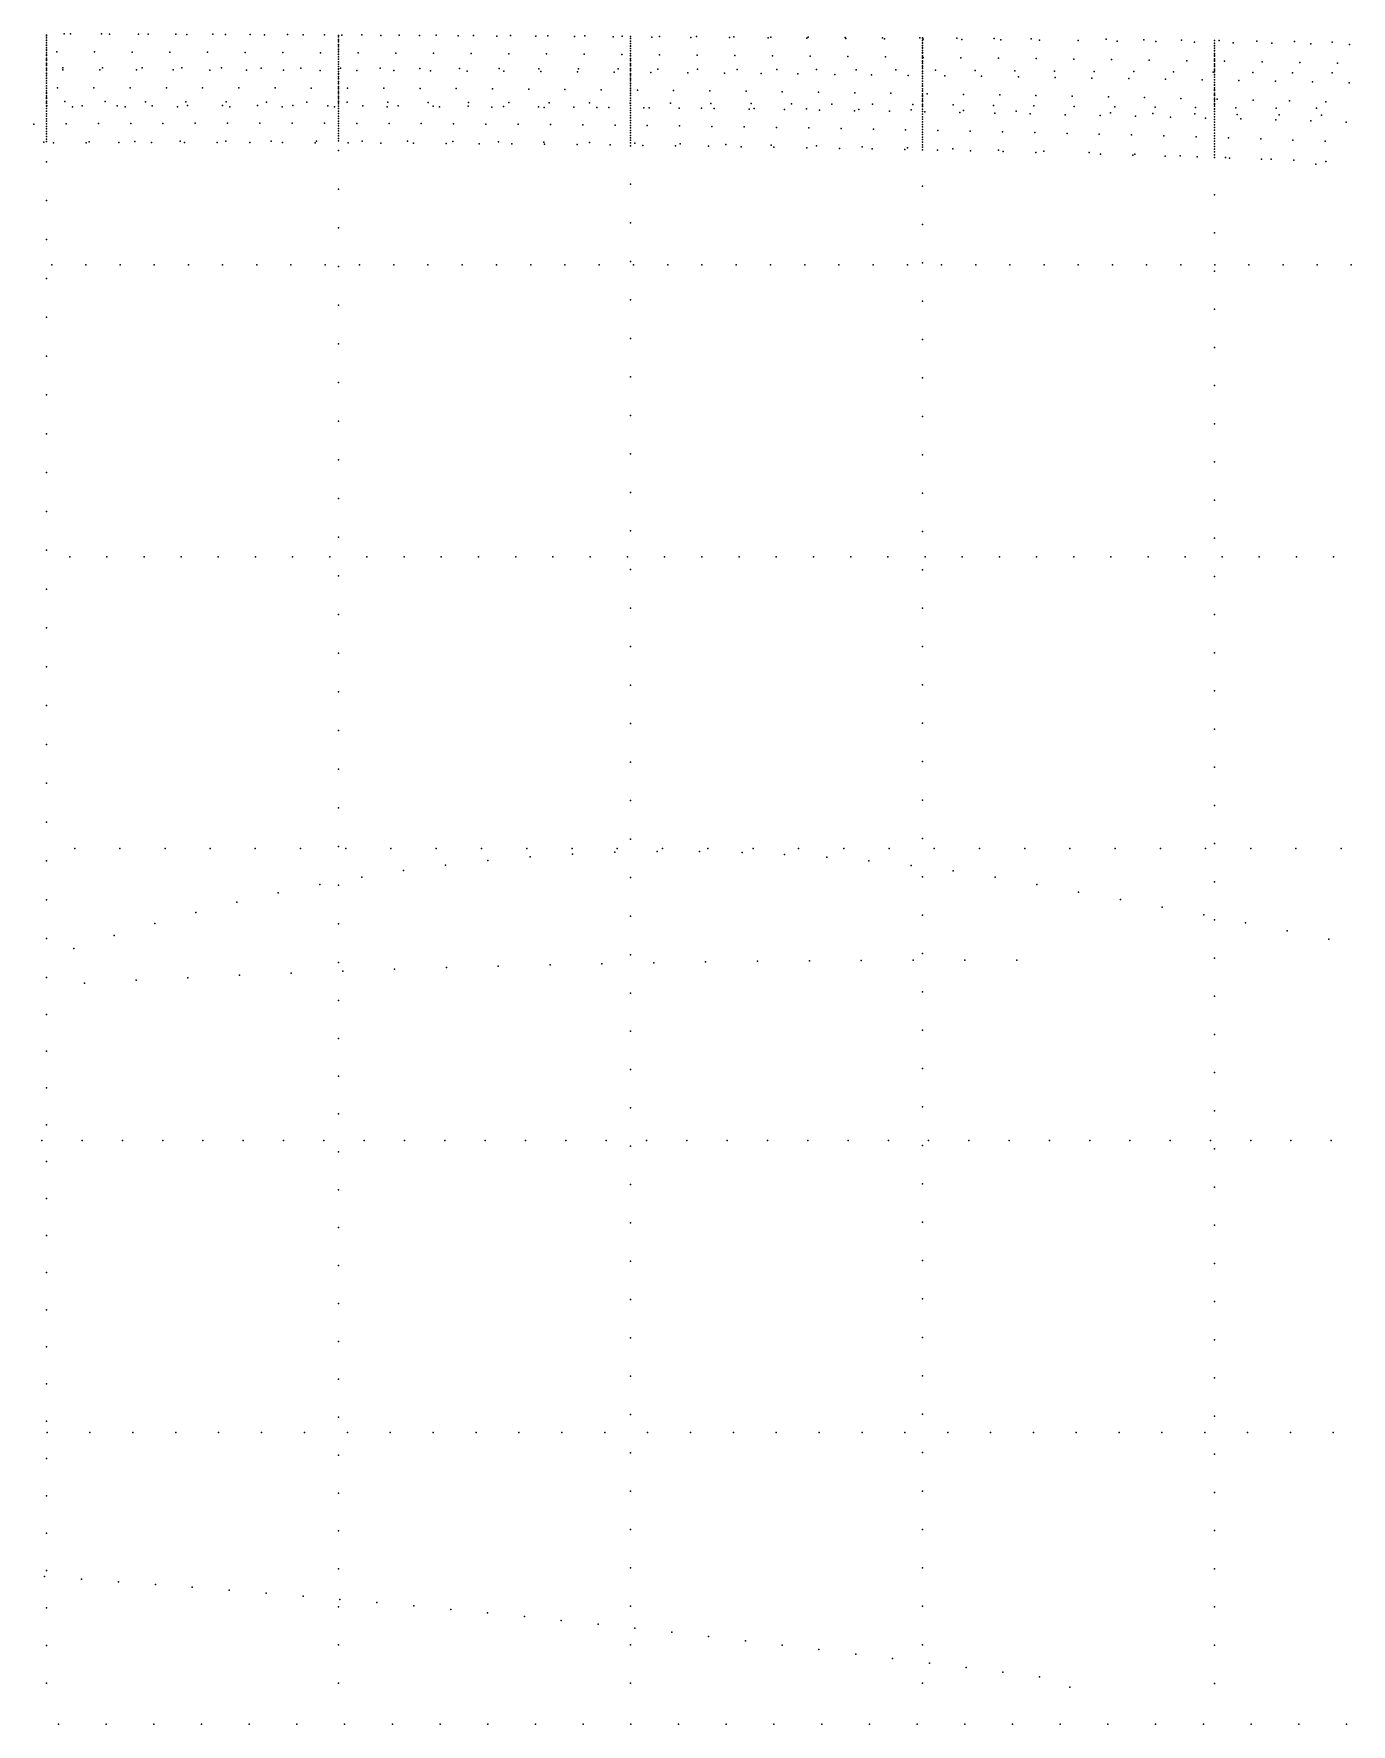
# Model space of a CAD drawing. Extents: x -786 to 17262, y 0 to 2897.
# Drawn here: x 5978 to 8234, y 0 to 2896 of the extents above; entities that cross this region are included whole.
import ezdxf

# ---------------------------------------------------------------- set-up
doc = ezdxf.new("R2010")
doc.units = 0
doc.header["$MEASUREMENT"] = 0
for name, color, linetype in [('point bat1', 161, 'Continuous'), ('point ship1', 10, 'Continuous'), ('point shp100', 80, 'Continuous'), ('point wl1', 241, 'Continuous')]:
    doc.layers.add(name, color=color, linetype=linetype)

msp = doc.modelspace()

# ---------------------------------------------------------------- linework, layer by layer
at = {"layer": 'point bat1', "linetype": 'ByBlock'}
for p in [(6008.8, 2500, 905.3), (6067.2, 2500, 900.3), (6125.7, 2500, 895.7), (6184.2, 2500, 891.4), (6242.8, 2500, 887.4), (6301.3, 2500, 883.8), (6359.9, 2500, 880.5), (6418.5, 2500, 877.5), (6477.1, 2500, 874.9), (6535.7, 2500, 872.5), (6594.4, 2500, 870.6), (6653, 2500, 868.9), (6711.7, 2500, 867.5), (6770.3, 2500, 866.5), (6829, 2500, 865.8), (6887.7, 2500, 865.5), (6946.4, 2500, 865.4), (7005, 2500, 865.7), (7063.7, 2500, 866.3), (7122.4, 2500, 867.2), (7181, 2500, 868.5), (7239.7, 2500, 870), (7298.3, 2500, 871.8), (7356.9, 2500, 874), (7415.6, 2500, 876.4), (7474.2, 2500, 879.1), (7532.8, 2500, 882.2), (7591.3, 2500, 885.5), (7649.9, 2500, 889.1), (7708.4, 2500, 893.1), (7766.9, 2500, 897.4), (7825.4, 2500, 902.2), (7883.9, 2500, 907.1), (7942.3, 2500, 912.3), (8000.8, 2500, 917.7), (8059.2, 2500, 923.3), (8117.5, 2500, 929), (8175.9, 2500, 935), (8234.3, 2500, 941.2), (6039.8, 2000, 731.1), (6103.3, 2000, 725.1), (6166.8, 2000, 719.5), (6230.3, 2000, 714.3), (6293.9, 2000, 709.5), (6357.5, 2000, 705.1), (6421.2, 2000, 701.2), (6484.8, 2000, 697.6), (6548.5, 2000, 694.5), (6612.2, 2000, 691.7), (6675.9, 2000, 689.4), (6739.7, 2000, 687.5), (6803.4, 2000, 686), (6867.2, 2000, 684.9), (6930.9, 2000, 684.2), (6994.7, 2000, 683.9), (7058.4, 2000, 684), (7122.2, 2000, 684.6), (7185.9, 2000, 685.5), (7249.7, 2000, 686.9), (7313.4, 2000, 688.6), (7377.1, 2000, 690.8), (7440.9, 2000, 693.3), (7504.5, 2000, 696.2), (7568.2, 2000, 699.6), (7631.9, 2000, 703.3), (7695.5, 2000, 707.5), (7759.1, 2000, 711.9), (7822.7, 2000, 716.6), (7886.3, 2000, 721.5), (7949.8, 2000, 726.5), (8013.4, 2000, 731.7), (8076.9, 2000, 737.2), (8140.4, 2000, 742.8), (8203.9, 2000, 748.6), (6048.4, 1500, 558.5), (6125.6, 1500, 550.4), (6202.8, 1500, 542.9), (6280.1, 1500, 536), (6357.4, 1500, 529.7), (6434.8, 1500, 524.1), (6512.2, 1500, 519), (6589.7, 1500, 514.6), (6667.2, 1500, 510.9), (6744.7, 1500, 507.8), (6822.2, 1500, 505.3), (6899.8, 1500, 503.5), (6977.4, 1500, 502.3), (7055, 1500, 501.8), (7132.5, 1500, 502), (7210.1, 1500, 502.8), (7287.7, 1500, 504.2), (7365.3, 1500, 506.4), (7442.8, 1500, 509.1), (7520.3, 1500, 512.6), (7597.8, 1500, 516.6), (7675.2, 1500, 521.4), (7752.6, 1500, 526.7), (7830, 1500, 531.8), (7907.5, 1500, 537.1), (7984.8, 1500, 542.6), (8062.2, 1500, 548.3), (8139.6, 1500, 554.2), (8216.9, 1500, 560.4), (5992, 1000, 351.8), (6060.9, 1000, 346.9), (6129.9, 1000, 342.4), (6198.8, 1000, 338.2), (6267.8, 1000, 334.4), (6336.8, 1000, 330.9), (6405.8, 1000, 327.8), (6474.8, 1000, 325), (6543.8, 1000, 322.6), (6612.9, 1000, 320.5), (6681.9, 1000, 318.8), (6751, 1000, 317.3), (6820.1, 1000, 316.3), (6889.1, 1000, 315.6), (6958.2, 1000, 315.3), (7027.3, 1000, 315.5), (7096.4, 1000, 316), (7165.4, 1000, 316.9), (7234.5, 1000, 318.1), (7303.5, 1000, 319.8), (7372.6, 1000, 322), (7441.6, 1000, 324.6), (7510.6, 1000, 327.6), (7579.6, 1000, 331.1), (7648.6, 1000, 335.1), (7717.5, 1000, 339.6), (7786.4, 1000, 343.9), (7855.4, 1000, 348), (7924.3, 1000, 352.2), (7993.3, 1000, 356.5), (8062.2, 1000, 360.9), (8131.1, 1000, 365.4), (8200.1, 1000, 370), (6000.7, 500, 113.4), (6074.2, 500, 113.8), (6147.7, 500, 114.2), (6221.2, 500, 114.6), (6294.6, 500, 115.2), (6368.1, 500, 115.9), (6441.6, 500, 116.6), (6515.1, 500, 117.4), (6588.5, 500, 118.3), (6662, 500, 119.4), (6735.5, 500, 120.6), (6808.9, 500, 122), (6882.4, 500, 123.6), (6955.8, 500, 125.3), (7029.3, 500, 127.1), (7102.7, 500, 129.1), (7176.2, 500, 131.3), (7249.6, 500, 133.7), (7323, 500, 136.4), (7396.5, 500, 139.4), (7469.9, 500, 142.6), (7543.3, 500, 146), (7616.6, 500, 149.7), (7690, 500, 153.7), (7763.4, 500, 157.7), (7836.8, 500, 161.5), (7910.1, 500, 165.3), (7983.5, 500, 169.2), (8056.9, 500, 173.1), (8130.2, 500, 177.1), (8203.6, 500, 181.1), (6020.1, 0, -77.9), (6101.8, 0, -74.3), (6183.5, 0, -70.6), (6265.2, 0, -66.9), (6346.9, 0, -63.2), (6428.6, 0, -59.5), (6510.4, 0, -55.9), (6592.1, 0, -52.2), (6673.8, 0, -48.5), (6755.5, 0, -44.8), (6837.2, 0, -41.1), (6918.9, 0, -37.4), (7000.6, 0, -33.8), (7082.3, 0, -30.1), (7164, 0, -26.4), (7245.7, 0, -22.7), (7327.5, 0, -19), (7409.2, 0, -15.4), (7490.9, 0, -11.7), (7572.6, 0, -8), (7654.3, 0, -4.3), (7736, 0, -0.6), (7817.7, 0, 3.1), (7899.4, 0, 6.7), (7981.1, 0, 10.4), (8062.8, 0, 14.1), (8144.6, 0, 17.8), (8226.3, 0, 21.5)]:
    msp.add_point(p, dxfattribs=at)
at = {"layer": 'point ship1', "linetype": 'ByBlock'}
for p in [(6030, 2895.9, 4003.2), (6093.8, 2895.7, 4004), (6157.5, 2895.5, 4004.7), (6221.2, 2895.3, 4005.5), (6284.9, 2895.1, 4006.4), (6348.6, 2894.9, 4007.3), (6412.3, 2894.6, 4008.2), (6476, 2894.4, 4009.2), (6539.8, 2894.1, 4010.3), (6603.5, 2893.8, 4011.5), (6667.2, 2893.5, 4012.6), (6730.9, 2893.2, 4013.9), (6794.6, 2892.9, 4015.2), (6858.3, 2892.6, 4016.5), (6922, 2892.2, 4017.9), (6985.7, 2891.9, 4019.5), (7049.4, 2891.5, 4021), (7113.1, 2891.2, 4022.6), (7176.8, 2890.8, 4024.3), (7240.5, 2890.4, 4026.1), (7304.2, 2890.1, 4027.8), (7367.9, 2889.7, 4029.7), (7431.6, 2889.3, 4031.7), (7495.3, 2888.9, 4033.8), (7559, 2888.5, 4035.8), (7622.6, 2888, 4038.1), (7686.3, 2887.6, 4040.3), (7814.5, 2886.5, 4044.9), (7879.1, 2885.8, 4047.2), (7943.6, 2885.1, 4049.6), (8008.1, 2884.3, 4052), (8072.6, 2883.5, 4054.5), (8137.1, 2882.7, 4056.9), (8201.7, 2881.8, 4059.5), (6044.5, 2770.7, 5077.4), (6134.3, 2770.9, 5074.3), (6224, 2771, 5071.8), (6313.8, 2771.1, 5069.7), (6403.5, 2771.1, 5068.3), (6493.3, 2771, 5067.2), (6583.1, 2770.8, 5066.6), (6672.9, 2770.6, 5066.4), (6762.7, 2770.3, 5066.5), (6852.4, 2769.9, 5067), (6942.2, 2769.5, 5067.8), (7032, 2769.1, 5068.8), (7121.8, 2768.6, 5070.1), (7211.5, 2768, 5071.6), (7301.3, 2767.3, 5073.3), (7391, 2766.5, 5075.2), (7480.8, 2765.6, 5077.3), (7570.5, 2764.6, 5079.5), (7660.3, 2763.2, 5081.8), (7822.2, 2760.3, 5086.5), (7894.4, 2759.5, 5088.9), (7966.6, 2758.7, 5091.2), (8038.8, 2757.9, 5093.7), (8111.1, 2757.3, 5096.2), (8183.3, 2756.7, 5098.8), (6012, 2709.2, 976.4), (6067.9, 2709.4, 972.1), (6123.9, 2709.5, 968), (6179.9, 2709.6, 964.1), (6235.9, 2709.6, 960.6), (6291.9, 2709.6, 957.3), (6348, 2709.6, 954.4), (6404, 2709.5, 951.7), (6460.1, 2709.3, 949.2), (6516.2, 2709.1, 947.1), (6572.2, 2708.8, 945.2), (6628.3, 2708.5, 943.6), (6684.5, 2708.1, 942.3), (6740.6, 2707.7, 941.2), (6796.7, 2707.2, 940.5), (6852.8, 2706.7, 939.9), (6908.9, 2706.1, 939.8), (6965, 2705.5, 939.7), (7021.1, 2704.8, 940.1), (7077.3, 2704.1, 940.6), (7133.4, 2703.3, 941.4), (7189.5, 2702.5, 942.5), (7245.6, 2701.6, 943.7), (7301.7, 2700.7, 945.4), (7357.7, 2699.7, 947.2), (7413.8, 2698.7, 949.3), (7469.9, 2697.6, 951.6), (7525.9, 2696.5, 954.2), (7582, 2695.3, 957), (7638, 2694.1, 960), (7694, 2692.8, 963.3), (7805.2, 2689.9, 970.9), (7860.3, 2688.3, 975), (7915.5, 2686.6, 979.5), (7970.6, 2685, 983.9), (8025.8, 2683.1, 988.8), (8080.9, 2681.3, 993.6), (8135.9, 2679.3, 998.7), (8191, 2677.3, 1003.8), (7039.9, 1304.6, 431.1), (7128.7, 1306, 431.4), (7217.6, 1307.1, 432.5), (7306.4, 1307.9, 434.4), (7395.2, 1308.5, 437.1), (7483.9, 1308.9, 440.6), (7572.7, 1309, 444.9), (7661.4, 1308.9, 449.9), (6153.2, 1274.5, 469.9), (6241.6, 1278.9, 462.7), (6330.1, 1283.1, 456.2), (6418.7, 1286.8, 450.4), (6507.3, 1290.3, 445.4), (6596, 1293.5, 441.1), (6684.7, 1296.3, 437.6), (6773.5, 1298.8, 434.8), (6862.3, 1301, 432.8), (6951.1, 1302.9, 431.6), (6064.9, 1269.6, 477.8)]:
    msp.add_point(p, dxfattribs=at)
at = {"layer": 'point shp100', "linetype": 'ByBlock'}
for p in [(6000, 2893.5, 3961.3), (6000, 2892.7, 4031.4), (6000, 2889.1, 3891.1), (6000, 2884.8, 3820.9), (6000, 2884.6, 4101.2), (6000, 2880.5, 3750.8), (6000, 2876.4, 4171.1), (6000, 2876.1, 3680.6), (6000, 2871.8, 3610.4), (6000, 2868.3, 4240.9), (6000, 2867.5, 3540.2), (6500, 2893, 4020.1), (6500, 2890.6, 3950), (6500, 2886.4, 3879.9), (6500, 2884.9, 4089.9), (6500, 2882.2, 3809.7), (6500, 2877.9, 3739.6), (6500, 2876.7, 4159.7), (6500, 2873.7, 3669.5), (6500, 2869.4, 3599.3), (6500, 2868.6, 4229.5), (7000, 2891.5, 4022.3), (7000, 2887.7, 3952.3), (7000, 2883.5, 3882.2), (7000, 2883.3, 4092.1), (7000, 2879.2, 3812.1), (7000, 2875.2, 4161.8), (7000, 2875, 3742), (7000, 2870.7, 3671.9), (7000, 2867, 4231.5), (7500, 2888.8, 4034), (7500, 2884.5, 3964), (7500, 2880.6, 4103.6), (7500, 2880.1, 3894.1), (7500, 2875.8, 3824.2), (7500, 2872.4, 4173.1), (7500, 2871.4, 3754.3), (7500, 2867.1, 3684.3), (8000, 2884.3, 4052.9), (8000, 2880, 3983.2), (8000, 2875.9, 4122.2), (8000, 2875.6, 3913.5), (8000, 2871.1, 3843.9), (8000, 2867.5, 4191.4), (6000, 2863.1, 3470), (6000, 2860.1, 4310.8), (6000, 2858.8, 3399.8), (6000, 2854.4, 3329.6), (6000, 2852, 4380.6), (6000, 2850.1, 3259.4), (6000, 2845.8, 3189.2), (6000, 2843.8, 4450.5), (6000, 2841.4, 3119), (6500, 2865.2, 3529.2), (6500, 2861, 3459), (6500, 2860.5, 4299.3), (6500, 2856.7, 3388.9), (6500, 2852.5, 3318.7), (6500, 2852.3, 4369.1), (6500, 2848.2, 3248.6), (6500, 2844.2, 4438.9), (6500, 2844, 3178.4), (6500, 2839.8, 3108.3), (7000, 2866.5, 3601.9), (7000, 2862.2, 3531.8), (7000, 2858.9, 4301.3), (7000, 2858, 3461.7), (7000, 2853.7, 3391.6), (7000, 2850.7, 4371), (7000, 2849.5, 3321.5), (7000, 2845.2, 3251.5), (7000, 2842.6, 4440.7), (7000, 2841, 3181.4), (7500, 2864.1, 4242.7), (7500, 2862.7, 3614.4), (7500, 2858.4, 3544.5), (7500, 2855.9, 4312.3), (7500, 2854, 3474.5), (7500, 2849.7, 3404.6), (7500, 2847.7, 4381.9), (7500, 2845.3, 3334.7), (7500, 2841, 3264.7), (7500, 2839.5, 4451.5), (8000, 2866.7, 3774.2), (8000, 2862.2, 3704.6), (8000, 2859.1, 4260.7), (8000, 2857.7, 3634.9), (8000, 2853.2, 3565.2), (8000, 2850.7, 4330), (8000, 2848.8, 3495.6), (8000, 2844.3, 3425.9), (8000, 2842.3, 4399.3), (8000, 2839.8, 3356.3), (6000, 2837.1, 3048.8), (6000, 2835.7, 4520.3), (6000, 2832.8, 2978.7), (6000, 2828.4, 2908.5), (6000, 2827.5, 4590.2), (6000, 2824.1, 2838.3), (6000, 2819.8, 2768.1), (6000, 2819.4, 4660), (6000, 2815.4, 2697.9), (6000, 2811.3, 4729.9), (6000, 2811.1, 2627.7), (6500, 2836, 4508.7), (6500, 2835.5, 3038.2), (6500, 2831.3, 2968), (6500, 2827.9, 4578.5), (6500, 2827, 2897.9), (6500, 2822.8, 2827.7), (6500, 2819.8, 4648.3), (6500, 2818.6, 2757.6), (6500, 2814.3, 2687.4), (6500, 2811.6, 4718.1), (6500, 2810.1, 2617.3), (7000, 2836.7, 3111.3), (7000, 2834.4, 4510.5), (7000, 2832.5, 3041.2), (7000, 2828.2, 2971.1), (7000, 2826.3, 4580.2), (7000, 2824, 2901.1), (7000, 2819.7, 2831), (7000, 2818.1, 4649.9), (7000, 2815.5, 2760.9), (7000, 2811.2, 2690.8), (7000, 2810, 4719.7), (7500, 2836.6, 3194.8), (7500, 2832.2, 3124.9), (7500, 2831.2, 4521.1), (7500, 2827.9, 3054.9), (7500, 2823.5, 2985), (7500, 2823, 4590.6), (7500, 2819.2, 2915.1), (7500, 2814.8, 2845.1), (7500, 2814.8, 4660.2), (7500, 2810.5, 2775.2), (8000, 2835.3, 3286.6), (8000, 2833.9, 4468.6), (8000, 2830.8, 3217), (8000, 2826.2, 3147.3), (8000, 2825.5, 4537.9), (8000, 2821.7, 3077.6), (8000, 2817.2, 3008), (8000, 2817.1, 4607.2), (8000, 2812.7, 2938.3), (6000, 2806.8, 2557.5), (6000, 2803.1, 4799.8), (6000, 2802.4, 2487.3), (6000, 2798.1, 2417.1), (6000, 2795, 4869.6), (6000, 2793.8, 2346.9), (6000, 2789.4, 2276.7), (6000, 2786.8, 4939.5), (6000, 2785.1, 2206.6), (6000, 2780.8, 2136.4), (6500, 2805.8, 2547.2), (6500, 2803.5, 4787.9), (6500, 2801.6, 2477), (6500, 2797.4, 2406.9), (6500, 2795.4, 4857.7), (6500, 2793.1, 2336.7), (6500, 2788.9, 2266.6), (6500, 2787.2, 4927.5), (6500, 2784.6, 2196.4), (6500, 2780.4, 2126.3), (7000, 2807, 2620.7), (7000, 2802.7, 2550.7), (7000, 2801.8, 4789.4), (7000, 2798.5, 2480.6), (7000, 2794.2, 2410.5), (7000, 2793.7, 4859.1), (7000, 2790, 2340.4), (7000, 2785.7, 2270.3), (7000, 2785.5, 4928.9), (7000, 2781.5, 2200.3), (7500, 2806.6, 4729.8), (7500, 2806.1, 2705.3), (7500, 2801.8, 2635.3), (7500, 2798.3, 4799.4), (7500, 2797.4, 2565.4), (7500, 2793.1, 2495.5), (7500, 2790.1, 4869), (7500, 2788.7, 2425.6), (7500, 2784.3, 2355.6), (7500, 2781.9, 4938.6), (8000, 2808.7, 4676.5), (8000, 2808.1, 2868.7), (8000, 2803.6, 2799), (8000, 2800.3, 4745.8), (8000, 2799.1, 2729.4), (8000, 2794.5, 2659.7), (8000, 2791.9, 4815.1), (8000, 2790, 2590), (8000, 2785.4, 2520.4), (8000, 2783.5, 4884.4), (8000, 2780.8, 2450.7), (6000, 2778.7, 5009.3), (6000, 2776.4, 2066.2), (6000, 2772.1, 1996), (6000, 2767.7, 1925.8), (6000, 2763.4, 1855.6), (6000, 2759.1, 1785.4), (6000, 2754.7, 1715.2), (6500, 2779.1, 4997.3), (6500, 2776.2, 2056.1), (6500, 2771.9, 1986), (6500, 2767.7, 1915.9), (6500, 2763.4, 1845.7), (6500, 2759.2, 1775.6), (6500, 2755, 1705.4), (7000, 2777.4, 4998.6), (7000, 2777.2, 2130.2), (7000, 2773, 2060.1), (7000, 2768.8, 1990), (7000, 2764.5, 1919.9), (7000, 2760.3, 1849.9), (7000, 2756, 1779.8), (7000, 2751.8, 1709.7), (7500, 2780, 2285.7), (7500, 2775.6, 2215.8), (7500, 2773.7, 5008.1), (7500, 2771.3, 2145.8), (7500, 2766.9, 2075.9), (7500, 2762.6, 2006), (7500, 2758.2, 1936), (7500, 2753.9, 1866.1), (8000, 2776.3, 2381.1), (8000, 2775.1, 4953.7), (8000, 2771.7, 2311.4), (8000, 2767.2, 2241.8), (8000, 2766.7, 5023), (8000, 2762.6, 2172.1), (8000, 2758.1, 2102.5), (8000, 2753.5, 2032.8), (6000, 2750.4, 1645), (6000, 2746.1, 1574.8), (6000, 2741.7, 1504.6), (6000, 2737.4, 1434.5), (6000, 2733.1, 1364.3), (6000, 2728.7, 1294.1), (6000, 2724.4, 1223.9), (6500, 2750.7, 1635.3), (6500, 2746.5, 1565.1), (6500, 2742.2, 1495), (6500, 2738, 1424.8), (6500, 2733.8, 1354.7), (6500, 2729.5, 1284.6), (6500, 2725.3, 1214.4), (7000, 2747.5, 1639.6), (7000, 2743.3, 1569.5), (7000, 2739, 1499.5), (7000, 2734.8, 1429.4), (7000, 2730.5, 1359.3), (7000, 2726.3, 1289.2), (7500, 2749.5, 1796.2), (7500, 2745.2, 1726.2), (7500, 2740.8, 1656.3), (7500, 2736.4, 1586.4), (7500, 2732.1, 1516.4), (7500, 2727.7, 1446.5), (7500, 2723.4, 1376.6), (8000, 2748.9, 1963.2), (8000, 2744.4, 1893.5), (8000, 2739.8, 1823.9), (8000, 2735.2, 1754.2), (8000, 2730.6, 1684.6), (8000, 2726, 1614.9), (6000, 2720.1, 1153.7), (6000, 2715.7, 1083.5), (6000, 2711.4, 1013.3), (6500, 2721, 1144.3), (6500, 2716.8, 1074.1), (6500, 2712.6, 1004), (6500, 2696.2, 943), (7000, 2722, 1219.1), (7000, 2717.8, 1149.1), (7000, 2713.5, 1079), (7000, 2709.3, 1008.9), (7000, 2704.1, 939.5), (7500, 2719, 1306.6), (7500, 2714.7, 1236.7), (7500, 2710.3, 1166.8), (7500, 2706, 1096.8), (7500, 2701.6, 1026.9), (7500, 2697.3, 957), (8000, 2721.3, 1545.3), (8000, 2716.7, 1475.6), (8000, 2712.1, 1406), (8000, 2707.4, 1336.3), (8000, 2702.8, 1266.7), (8000, 2698.1, 1197), (8000, 2693.5, 1127.4), (6000, 2676.7, 966.3), (8000, 2688.8, 1057.7), (8000, 2684.1, 988.1), (7000, 2638.1, 915.6), (6000, 2610.1, 943.6), (6500, 2629.9, 919.7), (7500, 2635.1, 930.1), (8000, 2620.2, 962.6), (6500, 2563.6, 896.3), (7000, 2572.1, 891.7), (7500, 2569.3, 905.9), (8000, 2554.8, 938.1), (6000, 2543.6, 920.9), (6500, 2497.3, 872.9), (7000, 2506.1, 867.8), (7500, 2503.6, 881.7), (6000, 2477, 898.2), (8000, 2489.4, 913.7), (7000, 2440.1, 843.9), (7500, 2437.8, 857.5), (6000, 2410.5, 875.4), (6500, 2431.1, 849.5), (8000, 2424, 889.2), (6500, 2364.8, 826.1), (7000, 2374.1, 819.9), (7500, 2372.1, 833.3), (8000, 2358.6, 864.7), (6000, 2343.9, 852.7), (6500, 2298.6, 802.6), (7000, 2308.1, 796), (7500, 2306.3, 809), (8000, 2293.3, 840.3), (6000, 2277.4, 829.9), (6500, 2232.4, 779.1), (7000, 2242.1, 772), (7500, 2240.6, 784.8), (6000, 2210.9, 807.1), (8000, 2227.9, 815.9), (7000, 2176.1, 748), (7500, 2174.9, 760.5), (6000, 2144.3, 784.3), (6500, 2166.1, 755.6), (8000, 2162.5, 791.4), (6500, 2099.9, 732.1), (7000, 2110.2, 723.9), (7500, 2109.2, 736.2), (8000, 2097.1, 767), (6000, 2077.8, 761.5), (6500, 2033.7, 708.6), (7000, 2044.2, 699.9), (7500, 2043.4, 712), (8000, 2031.7, 742.5), (6000, 2011.3, 738.8), (7000, 1978.2, 675.8), (7500, 1977.7, 687.7), (6000, 1944.7, 716), (6500, 1967.4, 685.2), (8000, 1966.3, 718.1), (7000, 1912.2, 651.8), (7500, 1911.9, 663.5), (6500, 1901.2, 661.7), (8000, 1901, 693.6), (6000, 1878.2, 693.2), (6500, 1835, 638.3), (7000, 1846.3, 627.8), (7500, 1846.2, 639.2), (8000, 1835.6, 669.2), (6000, 1811.6, 670.5), (6500, 1768.7, 614.8), (7000, 1780.3, 603.8), (7500, 1780.5, 615), (8000, 1770.2, 644.7), (6000, 1745.1, 647.7), (7000, 1714.3, 579.9), (7500, 1714.7, 590.7), (6500, 1702.5, 591.4), (8000, 1704.8, 620.3), (6000, 1678.6, 625), (6500, 1636.2, 568), (7000, 1648.3, 555.9), (7500, 1649, 566.5), (8000, 1639.4, 595.8), (6000, 1612, 602.2), (6500, 1569.9, 544.6), (7000, 1582.3, 532), (7500, 1583.2, 542.3), (8000, 1574, 571.4), (6000, 1545.5, 579.5), (7000, 1516.3, 508), (7500, 1517.5, 518.1), (8000, 1508.7, 547), (6000, 1478.9, 556.7), (6500, 1503.7, 521.1), (7000, 1450.3, 484.1), (7500, 1451.7, 493.9), (6500, 1437.4, 497.7), (8000, 1443.3, 522.5), (6000, 1412.4, 534), (6500, 1371.2, 474.3), (7000, 1384.3, 460.2), (7500, 1386, 469.6), (8000, 1377.9, 498.1), (6000, 1345.8, 511.3), (6500, 1304.9, 451), (7000, 1318.3, 436.3), (7500, 1320.2, 445.4), (8000, 1312.5, 473.6), (6000, 1279.3, 488.6), (7000, 1252.6, 411.5), (7500, 1254.5, 421.1), (8000, 1247.1, 449.2), (6500, 1239.8, 424.5), (6000, 1215.8, 458.5), (7500, 1188.8, 396.7), (6500, 1175, 397.3), (7000, 1187, 386.5), (8000, 1181.7, 424.8), (6000, 1153, 426.8), (6500, 1110.2, 370.1), (7000, 1121.4, 361.5), (7500, 1123.1, 372.4), (8000, 1116.3, 400.3), (6000, 1090.1, 395.4), (6500, 1045.4, 343), (7000, 1055.7, 336.6), (7500, 1057.4, 348.3), (8000, 1051, 375.9), (6000, 1027, 364.3), (7000, 990.1, 311.7), (7500, 991.6, 324.1), (8000, 985.6, 351.5), (6000, 963.8, 333.6), (6500, 980.5, 316), (6000, 900.5, 302.9), (6500, 915.6, 289), (7000, 924.4, 286.8), (7500, 925.8, 299.9), (8000, 920.2, 327), (6500, 850.7, 262.1), (7000, 858.8, 261.9), (7500, 860, 275.8), (8000, 854.8, 302.6), (6000, 837.1, 272.5), (6500, 785.8, 235.2), (7000, 793.1, 237), (7500, 794.3, 251.7), (8000, 789.4, 278.2), (6000, 773.6, 242.2), (7000, 727.5, 212.2), (7500, 728.5, 227.5), (8000, 724, 253.7), (6000, 710.1, 212), (6500, 720.8, 208.4), (6000, 646.5, 182), (6500, 655.9, 181.5), (7000, 661.8, 187.4), (7500, 662.7, 203.4), (8000, 658.6, 229.3), (6000, 582.9, 152), (6500, 591, 154.6), (7000, 596.1, 162.5), (7500, 596.9, 179.3), (8000, 593.2, 204.9), (6500, 526, 127.8), (7000, 530.4, 137.7), (7500, 531.1, 155.3), (8000, 527.9, 180.4), (6000, 519.2, 122.2), (7000, 464.8, 112.9), (7500, 465.3, 131.2), (6000, 455.4, 92.6), (6500, 461, 101.1), (8000, 462.5, 156), (6000, 391.5, 63.2), (6500, 396, 74.4), (7000, 399.1, 88.2), (7500, 399.5, 107.1), (8000, 397.1, 131.6), (6000, 327.5, 34), (6500, 331, 47.8), (7000, 333.4, 63.4), (7500, 333.7, 83.1), (8000, 331.7, 107.2), (6000, 263.5, 5), (6500, 265.9, 21.3), (7000, 267.7, 38.7), (7500, 267.8, 59.1), (8000, 266.3, 82.7), (6000, 199.3, -23.8), (6500, 200.8, -5.3), (7000, 202, 13.9), (7500, 202, 35), (8000, 200.9, 58.3), (6000, 135.1, -52.4), (6500, 135.7, -31.7), (7000, 136.2, -10.8), (7500, 136.2, 11), (8000, 135.5, 33.9), (6000, 70.3, -78.8), (6500, 70.3, -56.3), (7000, 70.2, -33.8), (7500, 70.1, -11.3), (8000, 69.8, 11.3)]:
    msp.add_point(p, dxfattribs=at)
at = {"layer": 'point wl1', "linetype": 'ByBlock'}
for p in [(6041.1, 2895.7, 4000), (6107.5, 2895.4, 4000), (6173.9, 2895.2, 4000), (6240.3, 2894.9, 4000), (6306.6, 2894.6, 4000), (6373, 2894.3, 4000), (6439.4, 2894, 4000), (6505.7, 2893.6, 4000), (6572.1, 2893.3, 4000), (6638.5, 2892.9, 4000), (6704.9, 2892.5, 4000), (6771.2, 2892.1, 4000), (6837.6, 2891.7, 4000), (6904, 2891.3, 4000), (6970.3, 2890.8, 4000), (7036.7, 2890.4, 4000), (7103.1, 2889.9, 4000), (7169.5, 2889.4, 4000), (7235.8, 2888.9, 4000), (7302.2, 2888.4, 4000), (7368.6, 2887.9, 4000), (7434.9, 2887.3, 4000), (7501.3, 2886.7, 4000), (7567.7, 2886.2, 4000), (7634.1, 2885.6, 4000), (7700.4, 2885, 4000), (7766.8, 2884.3, 4000), (7833.2, 2883.4, 4000), (7899.5, 2882.6, 4000), (7965.9, 2881.7, 4000), (8032.3, 2880.7, 4000), (8098.6, 2879.7, 4000), (8165, 2878.7, 4000), (8231.4, 2877.6, 4000), (6017.4, 2864.9, 3500), (6081.9, 2864.8, 3500), (6146.4, 2864.7, 3500), (6210.9, 2864.5, 3500), (6275.4, 2864.3, 3500), (6340, 2864.1, 3500), (6404.5, 2863.9, 3500), (6469, 2863.6, 3500), (6533.5, 2863.3, 3500), (6598, 2863, 3500), (6662.5, 2862.7, 3500), (6727, 2862.3, 3500), (6791.5, 2861.9, 3500), (6856, 2861.5, 3500), (6920.5, 2861, 3500), (6985, 2860.5, 3500), (7049.5, 2860, 3500), (7114, 2859.5, 3500), (7178.5, 2858.9, 3500), (7243.1, 2858.3, 3500), (7307.6, 2857.7, 3500), (7372.1, 2857, 3500), (7436.6, 2856.3, 3500), (7501.1, 2855.6, 3500), (7565.6, 2854.9, 3500), (7630.1, 2854.2, 3500), (7694.6, 2853.4, 3500), (7759.1, 2852.6, 3500), (7823.6, 2851.8, 3500), (7888.1, 2850.9, 3500), (7952.6, 2849.9, 3500), (8017.1, 2848.9, 3500), (8081.6, 2847.8, 3500), (8146.1, 2846.7, 3500), (8210.6, 2845.5, 3500), (6027.6, 2837.9, 4500), (6027.9, 2834.1, 3000), (6090.9, 2834.1, 3000), (6095.6, 2837.8, 4500), (6153.8, 2834, 3000), (6163.5, 2837.7, 4500), (6216.7, 2834, 3000), (6231.5, 2837.6, 4500), (6279.7, 2833.9, 3000), (6299.4, 2837.5, 4500), (6342.6, 2833.7, 3000), (6367.4, 2837.3, 4500), (6405.6, 2833.5, 3000), (6435.3, 2837.2, 4500), (6468.5, 2833.3, 3000), (6503.2, 2837, 4500), (6531.5, 2833.1, 3000), (6571.2, 2836.9, 4500), (6594.4, 2832.8, 3000), (6639.1, 2836.7, 4500), (6657.3, 2832.5, 3000), (6707.1, 2836.5, 4500), (6720.3, 2832.1, 3000), (6775, 2836.3, 4500), (6783.2, 2831.7, 3000), (6842.9, 2836.1, 4500), (6846.2, 2831.2, 3000), (6909.1, 2830.8, 3000), (6910.9, 2835.9, 4500), (6972, 2830.3, 3000), (6978.8, 2835.7, 4500), (7035, 2829.7, 3000), (7046.8, 2835.5, 4500), (7097.9, 2829.1, 3000), (7114.7, 2835.3, 4500), (7160.9, 2828.5, 3000), (7182.6, 2835, 4500), (7223.8, 2827.8, 3000), (7250.6, 2834.8, 4500), (7286.7, 2827.1, 3000), (7318.5, 2834.6, 4500), (7349.7, 2826.4, 3000), (7386.5, 2834.3, 4500), (7412.6, 2825.6, 3000), (7454.4, 2834, 4500), (7475.6, 2824.8, 3000), (7522.3, 2833.6, 4500), (7538.5, 2824, 3000), (7590.3, 2833.2, 4500), (7601.4, 2823.1, 3000), (7658.2, 2832.7, 4500), (7664.4, 2822.2, 3000), (7726.2, 2832.1, 4500), (7727.3, 2821.2, 3000), (7790.2, 2820.2, 3000), (7794.1, 2831.6, 4500), (7853.2, 2819.2, 3000), (7862, 2831.1, 4500), (7916.1, 2818.1, 3000), (7930, 2830.7, 4500), (7979, 2817, 3000), (7997.9, 2830.2, 4500), (8042, 2815.9, 3000), (8065.9, 2829.7, 4500), (8104.9, 2814.7, 3000), (8133.8, 2829.3, 4500), (8167.8, 2813.4, 3000), (8201.7, 2828.8, 4500), (8230.7, 2812.1, 3000), (6018.9, 2803.2, 2500), (6081, 2803.3, 2500), (6143, 2803.4, 2500), (6205.1, 2803.4, 2500), (6267.1, 2803.4, 2500), (6329.2, 2803.4, 2500), (6391.3, 2803.3, 2500), (6453.3, 2803.1, 2500), (6515.4, 2802.9, 2500), (6577.4, 2802.7, 2500), (6639.5, 2802.4, 2500), (6701.5, 2802, 2500), (6763.6, 2801.6, 2500), (6825.6, 2801.2, 2500), (6887.7, 2800.7, 2500), (6949.7, 2800.2, 2500), (7011.8, 2799.6, 2500), (7073.8, 2799, 2500), (7135.9, 2798.3, 2500), (7197.9, 2797.6, 2500), (7260, 2796.8, 2500), (7322, 2796, 2500), (7384.1, 2795.1, 2500), (7446.1, 2794.2, 2500), (7508.2, 2793.2, 2500), (7570.2, 2792.2, 2500), (7632.3, 2791.2, 2500), (7694.3, 2790.1, 2500), (7756.4, 2789, 2500), (7818.4, 2787.9, 2500), (7880.4, 2786.6, 2500), (7942.5, 2785.3, 2500), (8004.5, 2784, 2500), (8066.6, 2782.5, 2500), (8128.6, 2781, 2500), (6000.6, 2772.3, 2000), (6030.9, 2779.8, 5000), (6060.7, 2772.5, 2000), (6100, 2779.7, 5000), (6120.9, 2772.7, 2000), (6169.2, 2779.5, 5000), (6181, 2772.8, 2000), (6238.4, 2779.4, 5000), (6241.2, 2772.9, 2000), (6301.3, 2773, 2000), (6307.5, 2779.2, 5000), (6361.4, 2773, 2000), (6376.7, 2779.1, 5000), (6421.6, 2772.9, 2000), (6445.9, 2779, 5000), (6481.7, 2772.7, 2000), (6515, 2778.8, 5000), (6541.8, 2772.6, 2000), (6584.2, 2778.6, 5000), (6602, 2772.3, 2000), (6653.4, 2778.4, 5000), (6662.1, 2772, 2000), (6722.2, 2771.7, 2000), (6722.5, 2778.2, 5000), (6782.4, 2771.3, 2000), (6791.7, 2778, 5000), (6842.5, 2770.8, 2000), (6860.9, 2777.8, 5000), (6902.7, 2770.3, 2000), (6930, 2777.5, 5000), (6962.8, 2769.7, 2000), (6999.2, 2777.2, 5000), (7022.9, 2769.1, 2000), (7068.4, 2776.9, 5000), (7083.1, 2768.4, 2000), (7137.5, 2776.6, 5000), (7143.2, 2767.7, 2000), (7203.3, 2766.9, 2000), (7206.7, 2776.3, 5000), (7263.5, 2766, 2000), (7275.9, 2776, 5000), (7323.6, 2765.1, 2000), (7345, 2775.6, 5000), (7383.7, 2764.2, 2000), (7414.2, 2775.2, 5000), (7443.8, 2763.2, 2000), (7483.4, 2774.8, 5000), (7504, 2762.1, 2000), (7552.5, 2774.2, 5000), (7564.1, 2761, 2000), (7621.7, 2773.4, 5000), (7624.2, 2759.8, 2000), (7684.3, 2758.6, 2000), (7690.9, 2772.4, 5000), (7744.5, 2757.3, 2000), (7760, 2771.3, 5000), (7804.6, 2756, 2000), (7829.2, 2770.7, 5000), (7864.7, 2754.6, 2000), (7898.4, 2770.1, 5000), (7924.8, 2753.1, 2000), (7967.5, 2769.6, 5000), (7985, 2751.6, 2000), (8036.7, 2769.2, 5000), (8105.8, 2768.8, 5000), (8175, 2768.5, 5000), (8190.6, 2779.5, 2500), (5978.1, 2741.3, 1500), (6033.4, 2741.7, 1500), (6088.7, 2742, 1500), (6144, 2742.3, 1500), (6199.3, 2742.5, 1500), (6254.6, 2742.6, 1500), (6309.9, 2742.7, 1500), (6365.2, 2742.7, 1500), (6420.5, 2742.7, 1500), (6475.8, 2742.6, 1500), (6531.1, 2742.4, 1500), (6586.4, 2742.2, 1500), (6641.7, 2742, 1500), (6697, 2741.7, 1500), (6752.3, 2741.3, 1500), (6807.6, 2740.9, 1500), (6862.9, 2740.4, 1500), (6918.2, 2739.9, 1500), (6973.5, 2739.3, 1500), (7028.8, 2738.7, 1500), (7084.1, 2738, 1500), (7139.4, 2737.2, 1500), (7194.7, 2736.4, 1500), (7250, 2735.6, 1500), (7305.3, 2734.7, 1500), (7360.6, 2733.7, 1500), (7415.9, 2732.7, 1500), (7471.2, 2731.6, 1500), (7526.5, 2730.5, 1500), (7581.7, 2729.3, 1500), (7637, 2728.1, 1500), (7692.3, 2726.8, 1500), (7747.6, 2725.4, 1500), (7802.9, 2724, 1500), (7858.2, 2722.6, 1500), (8045.1, 2750, 2000), (8105.2, 2748.4, 2000), (8165.3, 2746.7, 2000), (8225.4, 2744.8, 2000), (5995.2, 2710.4, 1000), (6073.1, 2711.1, 1000), (6150.9, 2711.6, 1000), (6228.8, 2712, 1000), (6306.7, 2712.2, 1000), (6384.5, 2712.3, 1000), (6462.4, 2712.3, 1000), (6540.2, 2712.2, 1000), (6618.1, 2711.9, 1000), (6695.9, 2711.5, 1000), (6773.8, 2711, 1000), (6851.6, 2710.4, 1000), (6929.5, 2709.6, 1000), (7007.3, 2708.7, 1000), (7085.2, 2707.6, 1000), (7163, 2706.5, 1000), (7240.9, 2705.2, 1000), (7318.7, 2703.8, 1000), (7396.6, 2702.2, 1000), (7474.4, 2700.6, 1000), (7552.3, 2698.8, 1000), (7630.1, 2696.8, 1000), (7707.9, 2694.8, 1000), (7913.5, 2721, 1500), (7968.7, 2719.4, 1500), (8024, 2717.7, 1500), (8079.3, 2715.9, 1500), (8134.6, 2713.9, 1500), (8189.8, 2711.9, 1500), (7785.7, 2692.5, 1000), (7863.6, 2689.9, 1000), (7941.4, 2687.1, 1000), (8019.2, 2684.2, 1000), (8097, 2681.1, 1000), (8173.9, 2672.4, 1000), (6755.6, 1479.8, 500), (6828, 1486.1, 500), (6900.5, 1490.7, 500), (6973.1, 1493.8, 500), (7045.7, 1495.2, 500), (7118.3, 1495.1, 500), (7191, 1493.5, 500), (7263.5, 1490.2, 500), (7336, 1485.4, 500), (7408.4, 1479.1, 500), (6539.6, 1451.2, 500), (6611.4, 1462.3, 500), (6683.4, 1471.9, 500), (7480.6, 1471.2, 500), (7552.7, 1461.9, 500), (7624.5, 1451.1, 500), (6396.8, 1424.1, 500), (6468.1, 1438.5, 500), (7696.1, 1438.8, 500), (7767.5, 1425.5, 500), (6255.5, 1390.7, 500), (6326, 1408.2, 500), (7839.1, 1412.9, 500), (7910.6, 1400, 500), (6185.4, 1371.6, 500), (7982, 1386.7, 500), (8053.4, 1373.1, 500), (6115.7, 1351, 500), (8124.7, 1359.2, 500), (8195.9, 1345, 500), (6046.5, 1328.9, 500), (5996.3, 252.8), (6059.6, 248.5), (6122.9, 244), (6186.2, 239.3), (6249.4, 234.5), (6312.7, 229.6), (6376, 224.5), (6439.2, 219.2), (6502.4, 213.8), (6565.6, 208.2), (6628.8, 202.5), (6692, 196.6), (6755.2, 190.5), (6818.3, 184.3), (6881.5, 177.8), (6944.6, 171.2), (7007.6, 164.4), (7070.7, 157.4), (7133.8, 150.3), (7196.8, 143), (7259.8, 135.6), (7322.8, 128), (7385.8, 120.2), (7448.8, 112.4), (7511.8, 104.7), (7574.7, 96.9), (7637.7, 89.1), (7700.7, 81.3), (7752.2, 63.5)]:
    msp.add_point(p, dxfattribs=at)

doc.saveas('drawing.dxf')
